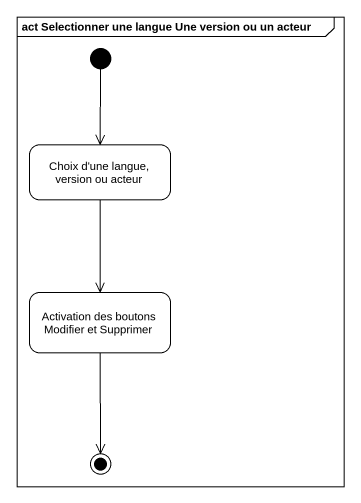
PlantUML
@startuml
mainframe act Selectionner une langue Une version ou un acteur
hide empty description
state "Choix d'une langue, version ou acteur" as Choix_d_une_langue_version
state "Activation des boutons Modifier et Supprimer" as Activation_des_boutons
[*] --> Choix_d_une_langue_version
Choix_d_une_langue_version --> Activation_des_boutons
Activation_des_boutons --> [*]
@enduml
